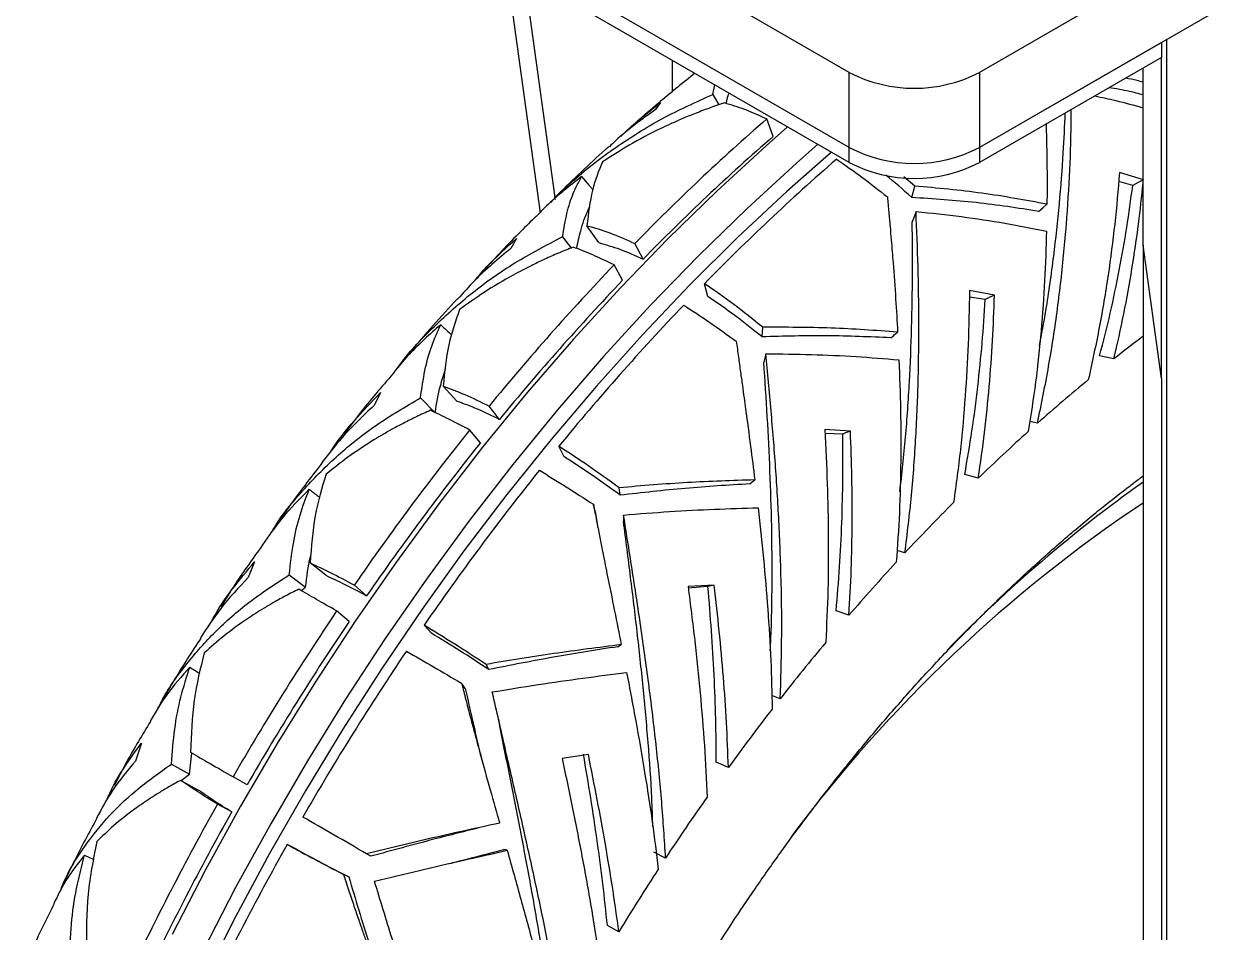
# Model space of a CAD drawing. Header units: millimetres. Extents: x 0 to 597, y 0 to 420.
# Drawn here: x 403.3 to 411.98, y 52.66 to 59.24 of the extents above; entities that cross this region are included whole.
import ezdxf

# ---------------------------------------------------------------- set-up
doc = ezdxf.new("R2010")
doc.units = ezdxf.units.MM

msp = doc.modelspace()

# ---------------------------------------------------------------- linework, layer by layer
at = {"color": 7, "linetype": 'Continuous', "lineweight": 25}
for p, q in [((416.4471, 62.4815), (410.2245, 58.8893)), ((416.4471, 61.9371), (410.2245, 58.3449)), ((409.2817, 58.8893), (405.5105, 61.0664)), ((409.2817, 58.3449), (405.5105, 60.522)), ((409.2817, 58.236), (405.5105, 60.4131)), ((406.9249, 59.5966), (407.1476, 57.982)), ((406.8304, 59.3918), (407.0401, 57.8714)), ((411.5445, 59.1069), (410.2245, 58.3449)), ((411.5445, 59.1069), (411.5445, 58.998)), ((411.5445, 58.998), (410.2245, 58.236)), ((411.5445, 56.6705), (411.5445, 58.998)), ((411.4111, 57.6371), (411.4111, 58.921)), ((408.1614, 58.8828), (408.1478, 58.8728)), ((409.2817, 58.3449), (409.2817, 58.8893)), ((410.2245, 58.8893), (410.2245, 58.3449)), ((408.2937, 58.73), (408.3071, 58.7987)), ((407.9143, 58.6717), (407.8781, 58.6204)), ((408.2937, 58.73), (408.3373, 58.6545)), ((408.7303, 58.4257), (408.6836, 58.5518)), ((409.2817, 58.236), (409.2817, 58.3449)), ((410.2245, 58.3449), (410.2245, 58.236)), ((409.7556, 58.0656), (409.6776, 58.1323)), ((411.4137, 58.1107), (411.2403, 58.1641)), ((409.7345, 57.9822), (409.7556, 58.0656)), ((411.3356, 58.0698), (411.234, 58.0978)), ((407.1489, 57.9725), (407.1496, 57.9676)), ((407.2042, 57.6983), (407.2688, 57.6129)), ((407.4664, 57.6549), (407.3806, 57.7777)), ((406.8705, 57.6853), (406.8289, 57.6129)), ((407.7872, 57.5358), (407.727, 57.6491)), ((411.5445, 56.6705), (411.4111, 57.6371)), ((411.4111, 57.6371), (411.4111, 49.8272)), ((407.6388, 57.3823), (407.5764, 57.4934)), ((408.257, 57.2646), (408.2323, 57.3574)), ((410.3338, 57.2749), (410.1529, 57.3071)), ((410.2671, 57.2429), (410.1517, 57.2598)), ((408.6496, 56.9718), (408.6559, 57.0414)), ((411.1996, 56.8121), (411.0955, 56.8332)), ((411.5445, 56.6705), (411.5445, 48.8606)), ((405.8831, 56.5674), (405.8384, 56.4746)), ((406.4383, 56.5067), (406.3386, 56.6139)), ((406.1739, 56.5295), (406.2803, 56.422)), ((406.7466, 56.3735), (406.6713, 56.4701)), ((410.6452, 56.3451), (410.5896, 56.3583)), ((406.6077, 56.2023), (406.5305, 56.2964)), ((409.29, 56.2885), (409.1037, 56.2997)), ((409.2344, 56.2669), (409.1051, 56.2706)), ((407.2164, 56.1023), (407.1766, 56.1784)), ((410.2166, 55.9472), (410.1182, 55.9733)), ((407.6215, 55.8236), (407.6139, 55.8776)), ((407.4404, 55.7028), (407.4566, 55.6039)), ((409.6853, 55.4058), (409.6275, 55.4236)), ((404.9713, 55.3399), (404.9258, 55.2276)), ((405.4871, 55.243), (405.3744, 55.333)), ((405.2228, 55.2465), (405.3416, 55.1558)), ((405.3086, 55.1322), (405.3416, 55.1558)), ((405.7837, 55.0943), (405.6946, 55.1725)), ((408.3026, 55.1707), (408.1132, 55.1614)), ((408.2574, 55.1609), (408.1147, 55.1494)), ((405.6572, 54.9088), (405.5663, 54.9844)), ((409.279, 54.9533), (409.186, 54.9853)), ((406.2535, 54.8231), (406.1999, 54.8808)), ((406.6703, 54.5599), (406.6498, 54.5968)), ((408.7811, 54.3482), (408.7197, 54.3724)), ((404.153, 54.0266), (404.1089, 53.8962)), ((404.4993, 53.8014), (404.5172, 53.9542)), ((407.3909, 53.9431), (407.2006, 53.9144)), ((408.4051, 53.85), (408.3172, 53.8883)), ((404.3694, 53.8741), (404.4993, 53.8014)), ((404.4391, 53.7541), (404.4993, 53.8014)), ((404.9173, 53.7232), (404.8158, 53.7817)), ((404.8057, 53.527), (404.7025, 53.5827)), ((405.2755, 53.2558), (405.2078, 53.291)), ((403.7397, 53.2146), (403.8069, 53.1818)), ((405.8144, 53.2054), (405.7823, 53.2239)), ((406.8021, 53.2485), (406.7786, 53.2554)), ((407.9503, 53.1928), (407.8651, 53.235)), ((407.6118, 52.6586), (407.5286, 52.7039))]:
    msp.add_line(p, q, dxfattribs=at)
at = {"color": 8, "linetype": 'Continuous', "lineweight": 25}
for p, q in [((411.5835, 48.2213), (411.5835, 59.1294)), ((408.0008, 58.7504), (408.0008, 58.9755))]:
    msp.add_line(p, q, dxfattribs=at)
at = {"color": 7, "linetype": 'Continuous', "lineweight": 25, "flags": 128}
for points in [[(408.8347, 58.4941), (408.6796, 58.3578), (408.322, 58.0295), (407.9695, 57.6858), (407.6227, 57.3275), (407.2824, 56.9551), (406.9492, 56.5696), (406.6238, 56.1716), (406.3068, 55.762), (405.9989, 55.3414), (405.7006, 54.9109), (405.4127, 54.4712), (405.1355, 54.0233), (404.8697, 53.5679), (404.6159, 53.106), (404.3744, 52.6386)], [(409.0531, 58.368), (408.8981, 58.2317), (408.5405, 57.9034), (408.188, 57.5597), (407.8412, 57.2013), (407.5009, 56.829), (407.1677, 56.4435), (406.8423, 56.0455), (406.5253, 55.6358), (406.2174, 55.2153), (405.9191, 54.7848), (405.6311, 54.3451), (405.354, 53.8971), (405.0882, 53.4418), (404.8344, 52.9799), (404.5929, 52.5124)], [(409.1528, 58.3104), (408.8285, 58.0247), (408.4749, 57.6943), (408.1266, 57.3487), (407.7843, 56.9887), (407.4486, 56.615), (407.1202, 56.2283), (406.7999, 55.8294), (406.4882, 55.4191), (406.1857, 54.9982), (405.8931, 54.5676), (405.611, 54.1281), (405.3399, 53.6807), (405.0804, 53.2262), (404.8329, 52.7656), (404.5981, 52.2997)], [(407.3414, 58.1336), (407.3962, 58.07), (407.4223, 58.0397)], [(411.4137, 58.1107), (411.3747, 58.0902), (411.3356, 58.0698)], [(409.7652, 57.8805), (409.7514, 57.843), (409.7376, 57.8055)], [(410.6531, 57.8819), (410.6837, 57.9078), (410.7143, 57.9337)], [(410.3338, 57.2749), (410.3005, 57.2589), (410.2671, 57.2429)], [(408.6757, 56.8488), (408.669, 56.8181), (408.6624, 56.7873)], [(408.56, 55.9058), (408.5784, 55.9202), (408.5967, 55.9345)], [(407.6454, 55.6801), (407.6454, 55.657), (407.6455, 55.6339)], [(408.3026, 55.1707), (408.28, 55.1658), (408.2574, 55.1609)], [(407.6031, 54.7251), (407.6159, 54.7326), (407.6286, 54.74)], [(406.4985, 54.4232), (406.4853, 54.4418), (406.4722, 54.4604)], [(404.559, 53.6883), (404.4973, 53.7221), (404.4357, 53.756)], [(405.6546, 53.0558), (405.6356, 53.065), (405.6166, 53.0742)]]:
    msp.add_lwpolyline(points, dxfattribs=at)
at = {"color": 7, "linetype": 'Continuous', "lineweight": 25}
for centre, radius, start, end in [((409.7531, 59.7991), 1.0247, 242.60994, 297.39006), ((419.3617, 46.2772), 16.2692, 131.0211, 135.6544), ((419.2528, 46.3297), 16.0324, 131.02048, 135.65562), ((409.7531, 59.2547), 1.0247, 242.60994, 297.39006), ((419.867, 45.9855), 16.2692, 131.0211, 135.6544), ((409.7531, 59.1459), 1.0247, 242.60994, 297.39006), ((420.7667, 44.9145), 18.2267, 136.3592, 140.65456), ((420.6447, 44.9794), 17.9717, 136.35963, 140.65417), ((421.272, 44.6228), 18.2267, 136.3592, 140.65456), ((418.9001, 47.1273), 12.3731, 127.24779, 128.48842), ((419.4597, 46.4459), 13.2548, 129.58305, 131.68239), ((421.8635, 44.0195), 19.6424, 141.31603, 145.40262), ((420.027, 45.8132), 14.1046, 132.05577, 134.07052), ((421.7252, 44.0981), 19.3662, 141.31645, 145.40258), ((422.3688, 43.7278), 19.6424, 141.31603, 145.40262), ((417.559, 47.3181), 10.5725, 125.55564, 135.67323), ((417.1483, 47.1655), 10.3391, 123.70379, 143.23118), ((420.7412, 45.0875), 15.1229, 135.05319, 136.97627), ((421.2652, 44.6016), 15.8375, 137.31995, 139.18479), ((422.465, 43.604), 20.3735, 146.04166, 150.02927), ((422.3135, 43.6916), 20.0814, 146.04148, 150.02977), ((421.8589, 44.0967), 16.6169, 140.1016, 141.90756), ((422.9703, 43.3123), 20.3735, 146.04166, 150.02927), ((422.2195, 43.815), 17.0745, 142.23015, 144.00487), ((422.6011, 43.5405), 17.5447, 144.87978, 146.622), ((422.4078, 43.6314), 20.3102, 150.66189, 154.65809), ((422.2575, 43.7181), 20.0195, 150.66149, 154.6582), ((422.9131, 43.3397), 20.3102, 150.66189, 154.65809), ((422.8016, 43.4092), 17.7843, 146.93624, 148.66185)]:
    msp.add_arc(centre, radius, start, end, dxfattribs=at)
for points, knots in [([(408.1488, 58.8715), (408.065, 58.8045), (407.928, 58.6951), (407.7942, 58.5755), (407.7422, 58.5291)], [0, 0, 0, 0, 0.612165, 1, 1, 1, 1]), ([(411.4111, 58.8178), (411.3968, 58.8222), (411.3561, 58.8345), (411.3125, 58.8426), (411.2842, 58.8478)], [0, 0, 0, 0, 0.351357, 1, 1, 1, 1]), ([(408.39, 58.6641), (408.3947, 58.6873), (408.4001, 58.7147), (408.409, 58.7358), (408.4104, 58.739)], [0, 0, 0, 0, 0.847003, 1, 1, 1, 1]), ([(411.4111, 58.726), (411.3782, 58.7351), (411.2988, 58.7569), (411.2141, 58.7706), (411.1644, 58.7786)], [0, 0, 0, 0, 0.413962, 1, 1, 1, 1]), ([(407.1181, 57.9468), (407.1731, 58.0018), (407.3181, 58.1471), (407.5873, 58.3503), (407.9216, 58.5622), (408.1684, 58.6735), (408.2937, 58.73)], [0, 0, 0, 0, 0.1664525, 0.4396099, 0.7153809, 1, 1, 1, 1]), ([(408.3772, 58.6683), (408.339, 58.6554), (408.2657, 58.6306), (408.1628, 58.5913), (408.0706, 58.5534), (407.989, 58.5173), (407.8596, 58.4565), (407.6917, 58.3688), (407.5564, 58.2819), (407.4926, 58.241)], [0, 0, 0, 0, 0.120104, 0.230139, 0.330171, 0.420244, 0.5004, 0.764726, 1, 1, 1, 1]), ([(407.6263, 58.4239), (407.6424, 58.4401), (407.7313, 58.5299), (407.8319, 58.6078), (407.9143, 58.6717)], [0, 0, 0, 0, 0.180342, 1, 1, 1, 1]), ([(408.6836, 58.5518), (408.6297, 58.576), (408.5219, 58.6243), (408.4254, 58.6536), (408.3772, 58.6683)], [0, 0, 0, 0, 0.500383, 1, 1, 1, 1]), ([(411.0607, 58.7188), (411.1118, 58.7082), (411.2314, 58.6836), (411.3457, 58.6512), (411.4111, 58.6327)], [0, 0, 0, 0, 0.4275755, 1, 1, 1, 1]), ([(407.8781, 58.6204), (407.7778, 58.5487), (407.6603, 58.4648), (407.5578, 58.3653), (407.5429, 58.3508)], [0, 0, 0, 0, 0.854639, 1, 1, 1, 1]), ([(410.6452, 56.3451), (410.6735, 56.4832), (410.7303, 56.7601), (410.7929, 57.1767), (410.8401, 57.5876), (410.871, 57.9882), (410.8878, 58.3353), (410.8898, 58.539), (410.8905, 58.6205)], [0, 0, 0, 0, 0.1767049, 0.3544432, 0.5312387, 0.705896, 0.8822297, 1, 1, 1, 1]), ([(410.6591, 56.9042), (410.6755, 56.9908), (410.7169, 57.2096), (410.7648, 57.5558), (410.8063, 57.9381), (410.8335, 58.2877), (410.8426, 58.4996), (410.8467, 58.5952)], [0, 0, 0, 0, 0.147083, 0.371572, 0.593069, 0.816406, 1, 1, 1, 1]), ([(410.7078, 58.515), (410.708, 58.5087), (410.709, 58.4777), (410.7119, 58.3631), (410.7154, 58.1776), (410.7146, 58.0118), (410.7143, 57.9337)], [0, 0, 0, 0, 0.03396, 0.167521, 0.607953, 1, 1, 1, 1]), ([(407.5416, 58.3523), (407.5322, 58.344), (407.4063, 58.2332), (407.2734, 58.1075), (407.152, 57.9863), (407.1431, 57.9775)], [0, 0, 0, 0, 0.069861, 0.93238, 1, 1, 1, 1]), ([(407.4926, 58.241), (407.4657, 58.1759), (407.4119, 58.0456), (407.391, 57.867), (407.3806, 57.7777)], [0, 0, 0, 0, 0.499575, 1, 1, 1, 1]), ([(409.1889, 58.2601), (409.2501, 58.2178), (409.3724, 58.1333), (409.4963, 58.0355), (409.5582, 57.9866)], [0, 0, 0, 0, 0.500352, 1, 1, 1, 1]), ([(407.3414, 58.1336), (407.2535, 58.0656), (407.1372, 57.9756), (407.0372, 57.8703), (407.0128, 57.8445)], [0, 0, 0, 0, 0.75542, 1, 1, 1, 1]), ([(407.2042, 57.6983), (407.2137, 57.7561), (407.2323, 57.8707), (407.2781, 58.0154), (407.3204, 58.0944), (407.3414, 58.1336)], [0, 0, 0, 0, 0.339377, 0.672328, 1, 1, 1, 1]), ([(409.7345, 57.9822), (409.6718, 58.0387), (409.609, 58.0953), (409.5456, 58.1438), (409.5454, 58.144)], [0, 0, 0, 0, 0.997205, 1, 1, 1, 1]), ([(411.2403, 58.1641), (411.2295, 58.0393), (411.2085, 57.7947), (411.1588, 57.4177), (411.0969, 57.0405), (411.0414, 56.7877), (411.0137, 56.6614)], [0, 0, 0, 0, 0.255317, 0.500298, 0.750158, 1, 1, 1, 1]), ([(410.7143, 57.9337), (410.5585, 57.9625), (410.2467, 58.0203), (409.9194, 58.0505), (409.7556, 58.0656)], [0, 0, 0, 0, 0.499574, 1, 1, 1, 1]), ([(411.0955, 56.8332), (411.1222, 56.937), (411.1756, 57.1444), (411.2399, 57.4563), (411.2946, 57.7662), (411.322, 57.9686), (411.3356, 58.0698)], [0, 0, 0, 0, 0.250006, 0.499999, 0.75018, 1, 1, 1, 1]), ([(411.1996, 56.8121), (411.2244, 56.921), (411.2739, 57.1388), (411.3319, 57.4663), (411.379, 57.7839), (411.4007, 57.9889), (411.4111, 58.0876)], [0, 0, 0, 0, 0.254514, 0.509005, 0.763778, 1, 1, 1, 1]), ([(409.5582, 57.9866), (409.5615, 57.9496), (409.5679, 57.8788), (409.5769, 57.7749), (409.5851, 57.6791), (409.5922, 57.5918), (409.6034, 57.4499), (409.6175, 57.2571), (409.6274, 57.0864), (409.632, 57.006)], [0, 0, 0, 0, 0.120104, 0.230139, 0.330171, 0.420244, 0.5004, 0.764717, 1, 1, 1, 1]), ([(410.6531, 57.8819), (410.5036, 57.9052), (410.2046, 57.9516), (409.8912, 57.972), (409.7345, 57.9822)], [0, 0, 0, 0, 0.500006, 1, 1, 1, 1]), ([(407.3056, 57.6127), (407.3149, 57.6565), (407.3359, 57.7557), (407.369, 57.854), (407.3964, 57.9041), (407.4016, 57.9136)], [0, 0, 0, 0, 0.390502, 0.884893, 1, 1, 1, 1]), ([(409.6853, 55.4058), (409.7021, 55.5452), (409.7358, 55.8246), (409.7661, 56.2478), (409.7834, 56.6676), (409.7876, 57.0803), (409.7817, 57.4883), (409.7707, 57.7484), (409.7652, 57.8805)], [0, 0, 0, 0, 0.16604, 0.333056, 0.499181, 0.663302, 0.828993, 1, 1, 1, 1]), ([(409.7652, 57.8805), (409.8751, 57.8692), (410.0929, 57.8466), (410.4093, 57.7979), (410.611, 57.7581), (410.711, 57.7384)], [0, 0, 0, 0, 0.339381, 0.672331, 1, 1, 1, 1]), ([(407.0113, 57.8459), (406.9744, 57.8098), (406.8443, 57.6826), (406.7186, 57.5471), (406.6286, 57.4501)], [0, 0, 0, 0, 0.284188, 1, 1, 1, 1]), ([(409.6484, 55.8494), (409.6629, 55.9808), (409.6925, 56.247), (409.7192, 56.6454), (409.7351, 57.0404), (409.7412, 57.4306), (409.7388, 57.6793), (409.7376, 57.8055)], [0, 0, 0, 0, 0.1958354, 0.396535, 0.5945585, 0.7942257, 1, 1, 1, 1]), ([(406.0026, 56.7388), (406.0121, 56.7522), (406.092, 56.8646), (406.2728, 57.0523), (406.547, 57.2977), (406.8556, 57.5167), (407.0868, 57.6371), (407.2042, 57.6983)], [0, 0, 0, 0, 0.032397, 0.273415, 0.511517, 0.751907, 1, 1, 1, 1]), ([(407.3806, 57.7777), (407.4344, 57.7624), (407.5422, 57.7318), (407.6652, 57.6768), (407.727, 57.6491)], [0, 0, 0, 0, 0.49825, 1, 1, 1, 1]), ([(410.711, 57.7384), (410.7071, 57.6192), (410.6994, 57.3814), (410.6727, 57.0142), (410.6351, 56.6478), (410.5974, 56.4048), (410.579, 56.2858)], [0, 0, 0, 0, 0.250635, 0.50017, 0.755307, 1, 1, 1, 1]), ([(406.8289, 57.6129), (406.7385, 57.5381), (406.6005, 57.4239), (406.4836, 57.2912), (406.4432, 57.2454)], [0, 0, 0, 0, 0.654723, 1, 1, 1, 1]), ([(407.2814, 57.6224), (407.2451, 57.608), (407.1756, 57.5802), (407.0785, 57.5372), (406.9919, 57.4961), (406.9154, 57.4575), (406.7948, 57.3929), (406.6391, 57.3008), (406.5156, 57.2116), (406.4574, 57.1695)], [0, 0, 0, 0, 0.120103, 0.230137, 0.330168, 0.420242, 0.500396, 0.764726, 1, 1, 1, 1]), ([(406.5682, 57.3819), (406.5968, 57.4154), (406.6891, 57.5237), (406.7964, 57.6193), (406.8705, 57.6853)], [0, 0, 0, 0, 0.3092325, 1, 1, 1, 1]), ([(407.5764, 57.4934), (407.5238, 57.519), (407.4187, 57.5702), (407.3271, 57.605), (407.2814, 57.6224)], [0, 0, 0, 0, 0.5003856, 1, 1, 1, 1]), ([(407.4664, 57.6549), (407.5162, 57.6407), (407.6161, 57.6124), (407.7301, 57.5614), (407.7872, 57.5358)], [0, 0, 0, 0, 0.498684, 1, 1, 1, 1]), ([(408.6559, 57.0414), (408.5851, 57.0981), (408.4429, 57.2119), (408.3027, 57.3088), (408.2323, 57.3574)], [0, 0, 0, 0, 0.49825, 1, 1, 1, 1]), ([(408.6496, 56.9718), (408.5839, 57.0244), (408.4522, 57.1298), (408.3222, 57.2196), (408.257, 57.2646)], [0, 0, 0, 0, 0.49867, 1, 1, 1, 1]), ([(410.1529, 57.3071), (410.1504, 57.1782), (410.1454, 56.9256), (410.1229, 56.5395), (410.0898, 56.155), (410.0551, 55.899), (410.0378, 55.771)], [0, 0, 0, 0, 0.255317, 0.500296, 0.750158, 1, 1, 1, 1]), ([(410.2166, 55.9472), (410.2325, 56.0576), (410.2643, 56.2786), (410.2972, 56.6126), (410.3216, 56.946), (410.3297, 57.1653), (410.3338, 57.2749)], [0, 0, 0, 0, 0.2499135, 0.4998168, 0.74999, 1, 1, 1, 1]), ([(406.4413, 57.2471), (406.3225, 57.1177), (406.1978, 56.9818), (406.0797, 56.8366), (406.074, 56.8296)], [0, 0, 0, 0, 0.95174, 1, 1, 1, 1]), ([(408.0817, 57.2017), (408.1442, 57.1608), (408.2691, 57.0792), (408.3979, 56.9868), (408.4623, 56.9407)], [0, 0, 0, 0, 0.500355, 1, 1, 1, 1]), ([(410.1182, 55.9733), (410.1365, 56.079), (410.1733, 56.2905), (410.214, 56.6099), (410.2463, 56.9286), (410.2602, 57.1382), (410.2671, 57.2429)], [0, 0, 0, 0, 0.250003, 0.499996, 0.750183, 1, 1, 1, 1]), ([(406.4574, 57.1695), (406.4281, 57.0878), (406.3695, 56.9241), (406.3489, 56.7173), (406.3386, 56.6139)], [0, 0, 0, 0, 0.499575, 1, 1, 1, 1]), ([(406.3204, 57.0601), (406.2422, 56.9907), (406.1111, 56.8745), (406.0024, 56.7409), (405.9585, 56.687)], [0, 0, 0, 0, 0.596439, 1, 1, 1, 1]), ([(406.1739, 56.5295), (406.1835, 56.5972), (406.2025, 56.7314), (406.2516, 56.908), (406.2976, 57.0097), (406.3204, 57.0601)], [0, 0, 0, 0, 0.339378, 0.672334, 1, 1, 1, 1]), ([(406.3204, 57.0601), (406.3406, 57.0409), (406.3672, 57.0154), (406.3939, 56.9899), (406.4005, 56.9837)], [0, 0, 0, 0, 0.7543768, 1, 1, 1, 1]), ([(409.632, 57.006), (409.472, 57.0177), (409.1518, 57.0411), (408.8213, 57.0413), (408.6559, 57.0414)], [0, 0, 0, 0, 0.499575, 1, 1, 1, 1]), ([(409.5833, 56.965), (409.5914, 56.9718), (409.6077, 56.9855), (409.6239, 56.9992), (409.632, 57.006)], [0, 0, 0, 0, 0.499996, 1, 1, 1, 1]), ([(408.4623, 56.9407), (408.4676, 56.9022), (408.4778, 56.8285), (408.4926, 56.7208), (408.5063, 56.6219), (408.5187, 56.532), (408.5385, 56.3862), (408.565, 56.1891), (408.5866, 56.016), (408.5967, 55.9345)], [0, 0, 0, 0, 0.120103, 0.230137, 0.330168, 0.420242, 0.500396, 0.764717, 1, 1, 1, 1]), ([(409.5833, 56.965), (409.4301, 56.9716), (409.1236, 56.9848), (408.8076, 56.9762), (408.6496, 56.9718)], [0, 0, 0, 0, 0.5000109, 1, 1, 1, 1]), ([(408.7811, 54.3482), (408.7855, 54.4864), (408.7944, 54.7634), (408.7898, 55.1863), (408.7744, 55.6084), (408.7487, 56.0266), (408.7154, 56.4431), (408.6891, 56.7122), (408.6757, 56.8488)], [0, 0, 0, 0, 0.166041, 0.333057, 0.499184, 0.663302, 0.828996, 1, 1, 1, 1]), ([(408.6757, 56.8488), (408.787, 56.8479), (409.0075, 56.846), (409.3308, 56.8305), (409.5386, 56.8139), (409.6416, 56.8057)], [0, 0, 0, 0, 0.339377, 0.672328, 1, 1, 1, 1]), ([(408.7083, 54.6953), (408.7101, 54.725), (408.7196, 54.8889), (408.7232, 55.1914), (408.721, 55.597), (408.7079, 55.9987), (408.688, 56.3983), (408.671, 56.6563), (408.6624, 56.7873)], [0, 0, 0, 0, 0.042496, 0.234701, 0.425698, 0.614156, 0.804174, 1, 1, 1, 1]), ([(409.6416, 56.8057), (409.646, 56.684), (409.6548, 56.4411), (409.6558, 56.0693), (409.6474, 55.7002), (409.6305, 55.457), (409.6222, 55.3379)], [0, 0, 0, 0, 0.250632, 0.500165, 0.755313, 1, 1, 1, 1]), ([(405.9592, 56.6864), (405.8761, 56.5898), (405.7593, 56.4539), (405.6503, 56.308), (405.6188, 56.2659)], [0, 0, 0, 0, 0.710898, 1, 1, 1, 1]), ([(406.2803, 56.422), (406.2914, 56.4889), (406.3099, 56.6002), (406.342, 56.6963), (406.3549, 56.7346)], [0, 0, 0, 0, 0.601239, 1, 1, 1, 1]), ([(405.5223, 56.1367), (405.524, 56.1395), (405.5736, 56.2202), (405.691, 56.3665), (405.8191, 56.5005), (405.8831, 56.5674)], [0, 0, 0, 0, 0.017243, 0.508766, 1, 1, 1, 1]), ([(406.3386, 56.6139), (406.3893, 56.5952), (406.4911, 56.5579), (406.6111, 56.4994), (406.6713, 56.4701)], [0, 0, 0, 0, 0.498246, 1, 1, 1, 1]), ([(405.0869, 55.5435), (405.0993, 55.5644), (405.1695, 55.682), (405.3309, 55.8748), (405.573, 56.1187), (405.8514, 56.3402), (406.0653, 56.4658), (406.1739, 56.5295)], [0, 0, 0, 0, 0.050895, 0.287298, 0.520854, 0.756647, 1, 1, 1, 1]), ([(406.4383, 56.5067), (406.4853, 56.4894), (406.5797, 56.4548), (406.6908, 56.4007), (406.7466, 56.3735)], [0, 0, 0, 0, 0.498685, 1, 1, 1, 1]), ([(405.8384, 56.4746), (405.7584, 56.3993), (405.6164, 56.2657), (405.5009, 56.1132), (405.4506, 56.0468)], [0, 0, 0, 0, 0.56387, 1, 1, 1, 1]), ([(406.246, 56.4393), (406.212, 56.4239), (406.1468, 56.3942), (406.0563, 56.3489), (405.976, 56.3061), (405.9053, 56.2661), (405.7944, 56.1997), (405.6523, 56.1061), (405.5415, 56.017), (405.4893, 55.9751)], [0, 0, 0, 0, 0.120103, 0.230137, 0.33017, 0.42024, 0.500398, 0.764732, 1, 1, 1, 1]), ([(406.5305, 56.2964), (406.4791, 56.3237), (406.3764, 56.378), (406.2894, 56.4189), (406.246, 56.4393)], [0, 0, 0, 0, 0.500385, 1, 1, 1, 1]), ([(409.1037, 56.2997), (409.1104, 56.1686), (409.1233, 55.9118), (409.1308, 55.5228), (409.1291, 55.1374), (409.1168, 54.8826), (409.1107, 54.7553)], [0, 0, 0, 0, 0.255318, 0.500302, 0.750163, 1, 1, 1, 1]), ([(409.186, 54.9853), (409.1953, 55.0911), (409.2138, 55.3029), (409.2286, 55.6245), (409.2363, 55.9468), (409.235, 56.1603), (409.2344, 56.2669)], [0, 0, 0, 0, 0.250001, 0.500006, 0.750176, 1, 1, 1, 1]), ([(409.29, 56.2885), (409.2807, 56.2849), (409.2622, 56.2777), (409.2436, 56.2705), (409.2344, 56.2669)], [0, 0, 0, 0, 0.499993, 1, 1, 1, 1]), ([(409.279, 54.9533), (409.2853, 55.0635), (409.2978, 55.2838), (409.3034, 55.6188), (409.3017, 55.9547), (409.2939, 56.1773), (409.29, 56.2885)], [0, 0, 0, 0, 0.249919, 0.499816, 0.749984, 1, 1, 1, 1]), ([(407.6139, 55.8776), (407.5401, 55.9309), (407.3919, 56.0379), (407.2485, 56.1315), (407.1766, 56.1784)], [0, 0, 0, 0, 0.498246, 1, 1, 1, 1]), ([(407.6215, 55.8236), (407.553, 55.8731), (407.4157, 55.9722), (407.2829, 56.0588), (407.2164, 56.1023)], [0, 0, 0, 0, 0.498671, 1, 1, 1, 1]), ([(405.452, 56.0457), (405.375, 55.9471), (405.263, 55.8039), (405.1598, 55.652), (405.1276, 55.6046)], [0, 0, 0, 0, 0.688271, 1, 1, 1, 1]), ([(405.4893, 55.9751), (405.4595, 55.8775), (405.3999, 55.6822), (405.3829, 55.4495), (405.3744, 55.333)], [0, 0, 0, 0, 0.499576, 1, 1, 1, 1]), ([(407.0358, 56.0047), (407.0995, 55.9655), (407.2269, 55.8871), (407.3603, 55.8007), (407.4269, 55.7576)], [0, 0, 0, 0, 0.5003542, 1, 1, 1, 1]), ([(411.296, 55.8762), (411.3099, 55.8872), (411.3482, 55.9177), (411.3867, 55.9458), (411.4111, 55.9638)], [0, 0, 0, 0, 0.3634936, 1, 1, 1, 1]), ([(408.5967, 55.9345), (408.4344, 55.9296), (408.1094, 55.9196), (407.7792, 55.8916), (407.6139, 55.8776)], [0, 0, 0, 0, 0.499575, 1, 1, 1, 1]), ([(408.56, 55.9058), (408.4048, 55.8964), (408.0944, 55.8776), (407.7791, 55.8416), (407.6215, 55.8236)], [0, 0, 0, 0, 0.500011, 1, 1, 1, 1]), ([(407.9691, 51.9708), (408.0406, 52.0924), (408.1413, 52.2638), (408.2971, 52.5135), (408.4339, 52.726), (408.6017, 52.9756), (408.7829, 53.2334), (408.9776, 53.4981), (409.1836, 53.7649), (409.3993, 54.0308), (409.6233, 54.2934), (409.8545, 54.5507), (410.0918, 54.8013), (410.3343, 55.0437), (410.5811, 55.2769), (410.8312, 55.4994), (411.0698, 55.7005), (411.2252, 55.8212), (411.296, 55.8762)], [0, 0, 0, 0, 0.07793, 0.109908, 0.162924, 0.217995, 0.27706, 0.338663, 0.402203, 0.467201, 0.533312, 0.600278, 0.6679, 0.736024, 0.804526, 0.873305, 0.942278, 1, 1, 1, 1]), ([(405.3678, 55.8666), (405.2994, 55.7982), (405.1733, 55.672), (405.0736, 55.5293), (405.028, 55.4639)], [0, 0, 0, 0, 0.541865, 1, 1, 1, 1]), ([(405.2228, 55.2465), (405.2314, 55.3233), (405.2484, 55.4756), (405.2971, 55.6823), (405.3443, 55.8055), (405.3678, 55.8666)], [0, 0, 0, 0, 0.33938, 0.672333, 1, 1, 1, 1]), ([(405.3678, 55.8666), (405.3896, 55.8496), (405.4155, 55.8295), (405.4413, 55.8094), (405.4453, 55.8063)], [0, 0, 0, 0, 0.846411, 1, 1, 1, 1]), ([(407.4269, 55.7576), (407.4345, 55.7181), (407.449, 55.6425), (407.4705, 55.5325), (407.4904, 55.4318), (407.5086, 55.3405), (407.5381, 55.193), (407.5781, 54.9944), (407.6125, 54.8215), (407.6286, 54.74)], [0, 0, 0, 0, 0.120104, 0.230137, 0.33017, 0.42024, 0.500398, 0.764723, 1, 1, 1, 1]), ([(407.4404, 55.7028), (407.4381, 55.712), (407.4336, 55.7302), (407.4292, 55.7485), (407.4269, 55.7576)], [0, 0, 0, 0, 0.500016, 1, 1, 1, 1]), ([(407.6454, 55.6801), (407.7568, 55.689), (407.9777, 55.7066), (408.3042, 55.7231), (408.5157, 55.7292), (408.6207, 55.7322)], [0, 0, 0, 0, 0.339378, 0.672334, 1, 1, 1, 1]), ([(408.6207, 55.7322), (408.6341, 55.6098), (408.6609, 55.3656), (408.692, 54.9951), (408.7148, 54.6293), (408.72, 54.3901), (408.7225, 54.273)], [0, 0, 0, 0, 0.250638, 0.500163, 0.755314, 1, 1, 1, 1]), ([(407.9503, 53.1928), (407.9418, 53.3274), (407.9246, 53.5974), (407.883, 54.0129), (407.8327, 54.4306), (407.7746, 54.8477), (407.7112, 55.2666), (407.6675, 55.5408), (407.6454, 55.6801)], [0, 0, 0, 0, 0.166038, 0.333059, 0.499181, 0.663302, 0.828994, 1, 1, 1, 1]), ([(407.8582, 53.4183), (407.856, 53.4879), (407.8494, 53.6887), (407.8249, 54.0285), (407.7889, 54.4313), (407.745, 54.8332), (407.6962, 55.2363), (407.6626, 55.5), (407.6455, 55.6339)], [0, 0, 0, 0, 0.096205, 0.277623, 0.457911, 0.635796, 0.815155, 1, 1, 1, 1]), ([(405.0297, 55.4627), (404.9624, 55.3693), (404.8578, 55.2242), (404.7622, 55.0713), (404.7281, 55.0168)], [0, 0, 0, 0, 0.643226, 1, 1, 1, 1]), ([(405.3416, 55.1558), (405.3505, 55.2322), (405.36, 55.3145), (405.3795, 55.3882), (405.3809, 55.3935)], [0, 0, 0, 0, 0.929299, 1, 1, 1, 1]), ([(404.6576, 54.9021), (404.6625, 54.9119), (404.705, 54.9965), (404.8066, 55.1447), (404.9164, 55.2748), (404.9713, 55.3399)], [0, 0, 0, 0, 0.0616928, 0.5309858, 1, 1, 1, 1]), ([(405.3744, 55.333), (405.4224, 55.3107), (405.5186, 55.266), (405.6358, 55.2038), (405.6946, 55.1725)], [0, 0, 0, 0, 0.498247, 1, 1, 1, 1]), ([(404.2694, 54.2721), (404.2811, 54.2961), (404.3375, 54.4122), (404.4747, 54.6014), (404.6827, 54.8376), (404.9289, 55.0553), (405.1238, 55.1821), (405.2228, 55.2465)], [0, 0, 0, 0, 0.061003, 0.294891, 0.525958, 0.75924, 1, 1, 1, 1]), ([(404.9258, 55.2276), (404.8565, 55.154), (404.7264, 55.016), (404.6261, 54.8608), (404.5793, 54.7883)], [0, 0, 0, 0, 0.532892, 1, 1, 1, 1]), ([(405.4871, 55.243), (405.5315, 55.2223), (405.6207, 55.1809), (405.7293, 55.1232), (405.7837, 55.0943)], [0, 0, 0, 0, 0.498685, 1, 1, 1, 1]), ([(405.2913, 55.1421), (405.2598, 55.1262), (405.1994, 55.0956), (405.1162, 55.0495), (405.0427, 55.0063), (404.9784, 54.9662), (404.8779, 54.9001), (404.7504, 54.8079), (404.6531, 54.7215), (404.6072, 54.6808)], [0, 0, 0, 0, 0.120103, 0.230137, 0.330177, 0.420248, 0.500397, 0.764731, 1, 1, 1, 1]), ([(405.5663, 54.9844), (405.516, 55.0133), (405.4155, 55.0711), (405.3326, 55.1185), (405.2913, 55.1421)], [0, 0, 0, 0, 0.500388, 1, 1, 1, 1]), ([(408.1132, 55.1614), (408.1298, 55.0302), (408.1624, 54.7732), (408.202, 54.3875), (408.2336, 54.0075), (408.2449, 53.7584), (408.2506, 53.6338)], [0, 0, 0, 0, 0.255318, 0.500297, 0.750155, 1, 1, 1, 1]), ([(408.3172, 53.8883), (408.3168, 53.9925), (408.316, 54.2009), (408.3031, 54.5194), (408.2841, 54.84), (408.2663, 55.054), (408.2574, 55.1609)], [0, 0, 0, 0, 0.249999, 0.499999, 0.750181, 1, 1, 1, 1]), ([(408.4051, 53.85), (408.4012, 53.9579), (408.3934, 54.1738), (408.37, 54.5042), (408.3403, 54.8371), (408.3152, 55.0595), (408.3026, 55.1707)], [0, 0, 0, 0, 0.249915, 0.499819, 0.749981, 1, 1, 1, 1]), ([(406.6498, 54.5968), (406.5731, 54.6464), (406.4193, 54.746), (406.2732, 54.8358), (406.1999, 54.8808)], [0, 0, 0, 0, 0.498247, 1, 1, 1, 1]), ([(404.5818, 54.7867), (404.5178, 54.6891), (404.4189, 54.5385), (404.33, 54.3813), (404.2986, 54.3259)], [0, 0, 0, 0, 0.647481, 1, 1, 1, 1]), ([(406.6703, 54.5599), (406.5992, 54.606), (406.4568, 54.6982), (406.3214, 54.7814), (406.2535, 54.8231)], [0, 0, 0, 0, 0.498671, 1, 1, 1, 1]), ([(404.6072, 54.6808), (404.5788, 54.5686), (404.5219, 54.3439), (404.512, 54.0881), (404.507, 53.9601)], [0, 0, 0, 0, 0.499575, 1, 1, 1, 1]), ([(406.0716, 54.6927), (406.1364, 54.6552), (406.2659, 54.5802), (406.4035, 54.5003), (406.4722, 54.4604)], [0, 0, 0, 0, 0.500357, 1, 1, 1, 1]), ([(407.6286, 54.74), (407.4658, 54.7193), (407.1398, 54.6777), (406.8132, 54.6238), (406.6498, 54.5968)], [0, 0, 0, 0, 0.499576, 1, 1, 1, 1]), ([(407.6031, 54.7251), (407.4477, 54.7005), (407.137, 54.6513), (406.8259, 54.5904), (406.6703, 54.5599)], [0, 0, 0, 0, 0.50001, 1, 1, 1, 1]), ([(404.5019, 54.5764), (404.4437, 54.511), (404.3336, 54.3872), (404.2522, 54.2494), (404.2139, 54.1844)], [0, 0, 0, 0, 0.528745, 1, 1, 1, 1]), ([(404.3694, 53.8741), (404.3758, 53.9592), (404.3886, 54.1277), (404.4332, 54.362), (404.4791, 54.5053), (404.5019, 54.5764)], [0, 0, 0, 0, 0.3393798, 0.6723293, 1, 1, 1, 1]), ([(404.5019, 54.5764), (404.5254, 54.5618), (404.5498, 54.5465), (404.5742, 54.5313), (404.5752, 54.5307)], [0, 0, 0, 0, 0.96106, 1, 1, 1, 1]), ([(406.6942, 54.397), (406.8047, 54.4151), (407.0236, 54.4508), (407.3497, 54.4973), (407.5625, 54.525), (407.668, 54.5387)], [0, 0, 0, 0, 0.33938, 0.672333, 1, 1, 1, 1]), ([(407.668, 54.5387), (407.6911, 54.4175), (407.7372, 54.1757), (407.7999, 53.8124), (407.8554, 53.4561), (407.8835, 53.225), (407.8973, 53.1118)], [0, 0, 0, 0, 0.2506343, 0.5001741, 0.7553088, 1, 1, 1, 1]), ([(406.4722, 54.4604), (406.4823, 54.4204), (406.5016, 54.3438), (406.5304, 54.2331), (406.5571, 54.132), (406.5817, 54.0407), (406.6216, 53.8935), (406.6762, 53.6962), (406.724, 53.526), (406.7466, 53.4458)], [0, 0, 0, 0, 0.120103, 0.230137, 0.330177, 0.420248, 0.500398, 0.764722, 1, 1, 1, 1]), ([(406.4985, 54.4232), (406.5343, 54.2622), (406.5721, 54.0925), (406.6146, 53.9196), (406.6168, 53.9107)], [0, 0, 0, 0, 0.948392, 1, 1, 1, 1]), ([(407.2091, 51.9622), (407.1872, 52.0909), (407.1433, 52.349), (407.0634, 52.7504), (406.9766, 53.1569), (406.8843, 53.5667), (406.7887, 53.9817), (406.726, 54.2571), (406.6942, 54.397)], [0, 0, 0, 0, 0.166042, 0.333058, 0.499182, 0.663302, 0.828995, 1, 1, 1, 1]), ([(404.2162, 54.183), (404.1582, 54.087), (404.0663, 53.9348), (403.9847, 53.7772), (403.9545, 53.719)], [0, 0, 0, 0, 0.630596, 1, 1, 1, 1]), ([(406.7377, 54.2051), (406.7394, 54.1977), (406.7427, 54.1829), (406.7456, 54.1686), (406.747, 54.1614)], [0, 0, 0, 0, 0.500075, 1, 1, 1, 1]), ([(407.1249, 52.0345), (407.1091, 52.1521), (407.0764, 52.3957), (407.0129, 52.7773), (406.9415, 53.1708), (406.8649, 53.5667), (406.7988, 53.8979), (406.7603, 54.0949), (406.7473, 54.1611)], [0, 0, 0, 0, 0.1730871, 0.3583856, 0.5425258, 0.7242124, 0.9074097, 1, 1, 1, 1]), ([(403.8987, 53.6072), (403.9033, 53.619), (403.9351, 53.7005), (404.0166, 53.8421), (404.1075, 53.9651), (404.153, 54.0266)], [0, 0, 0, 0, 0.0783032, 0.5393005, 1, 1, 1, 1]), ([(404.1089, 53.8962), (404.0505, 53.8264), (403.941, 53.6956), (403.8629, 53.5506), (403.8265, 53.4829)], [0, 0, 0, 0, 0.5329531, 1, 1, 1, 1]), ([(404.507, 53.9601), (404.5524, 53.9338), (404.6436, 53.8811), (404.7583, 53.8149), (404.8158, 53.7817)], [0, 0, 0, 0, 0.498248, 1, 1, 1, 1]), ([(407.2006, 53.9144), (407.2278, 53.7851), (407.2811, 53.5318), (407.3543, 53.1557), (407.4206, 52.7874), (407.4563, 52.5481), (407.4741, 52.4285)], [0, 0, 0, 0, 0.255314, 0.500297, 0.750159, 1, 1, 1, 1]), ([(407.5286, 52.7039), (407.5181, 52.8046), (407.4973, 53.0059), (407.4554, 53.316), (407.4083, 53.6297), (407.373, 53.8408), (407.3553, 53.9463)], [0, 0, 0, 0, 0.250005, 0.499996, 0.750175, 1, 1, 1, 1]), ([(407.6118, 52.6586), (407.5975, 52.7624), (407.5687, 52.9701), (407.515, 53.2905), (407.456, 53.6151), (407.4126, 53.8338), (407.3909, 53.9431)], [0, 0, 0, 0, 0.2499175, 0.4998183, 0.749981, 1, 1, 1, 1]), ([(403.5632, 52.9509), (403.5715, 52.9731), (403.6115, 53.0803), (403.7209, 53.257), (403.8935, 53.4793), (404.1061, 53.687), (404.2807, 53.8111), (404.3694, 53.8741)], [0, 0, 0, 0, 0.061094, 0.294965, 0.526006, 0.759264, 1, 1, 1, 1]), ([(404.4357, 53.756), (404.4069, 53.7401), (404.3518, 53.7096), (404.2765, 53.6643), (404.2102, 53.6221), (404.1527, 53.5833), (404.0632, 53.5195), (403.9509, 53.4315), (403.8676, 53.3503), (403.8284, 53.3121)], [0, 0, 0, 0, 0.120104, 0.230139, 0.330175, 0.420241, 0.500405, 0.764726, 1, 1, 1, 1]), ([(404.7025, 53.5827), (404.6532, 53.6134), (404.5545, 53.6748), (404.4753, 53.7289), (404.4357, 53.756)], [0, 0, 0, 0, 0.500387, 1, 1, 1, 1]), ([(404.8057, 53.527), (404.76, 53.5555), (404.6688, 53.6126), (404.5956, 53.663), (404.559, 53.6883)], [0, 0, 0, 0, 0.499992, 1, 1, 1, 1]), ([(403.8291, 53.4815), (403.773, 53.3788), (403.6877, 53.2228), (403.6134, 53.0626), (403.588, 53.0079)], [0, 0, 0, 0, 0.658097, 1, 1, 1, 1]), ([(405.7823, 53.2239), (405.7032, 53.2695), (405.5444, 53.3611), (405.3957, 53.4469), (405.3211, 53.49)], [0, 0, 0, 0, 0.498248, 1, 1, 1, 1]), ([(406.7466, 53.4458), (406.5851, 53.4104), (406.2619, 53.3395), (405.9423, 53.2624), (405.7823, 53.2239)], [0, 0, 0, 0, 0.499575, 1, 1, 1, 1]), ([(406.6152, 53.4163), (406.5003, 53.3874), (406.2318, 53.3198), (405.9663, 53.247), (405.8144, 53.2054)], [0, 0, 0, 0, 0.427874, 1, 1, 1, 1]), ([(403.8284, 53.3121), (403.8032, 53.1866), (403.7527, 52.9355), (403.753, 52.6598), (403.7531, 52.5218)], [0, 0, 0, 0, 0.4995757, 1, 1, 1, 1]), ([(405.2078, 53.291), (405.2736, 53.2552), (405.405, 53.1838), (405.5461, 53.1108), (405.6166, 53.0742)], [0, 0, 0, 0, 0.500356, 1, 1, 1, 1]), ([(403.7397, 53.2146), (403.6918, 53.154), (403.6033, 53.0421), (403.5441, 52.9193), (403.517, 52.863)], [0, 0, 0, 0, 0.5418698, 1, 1, 1, 1]), ([(403.6303, 52.4392), (403.6334, 52.5314), (403.6397, 52.7139), (403.6767, 52.9728), (403.7188, 53.1345), (403.7397, 53.2146)], [0, 0, 0, 0, 0.3393795, 0.6723324, 1, 1, 1, 1]), ([(405.2755, 53.2558), (405.3364, 53.2228), (405.4582, 53.1568), (405.5891, 53.0895), (405.6546, 53.0558)], [0, 0, 0, 0, 0.499992, 1, 1, 1, 1]), ([(405.8408, 53.0247), (405.9491, 53.0509), (406.1637, 53.1029), (406.4858, 53.177), (406.6973, 53.2248), (406.8021, 53.2485)], [0, 0, 0, 0, 0.3393798, 0.6723293, 1, 1, 1, 1]), ([(406.3853, 53.1531), (406.4165, 53.1614), (406.5479, 53.196), (406.6788, 53.2297), (406.7786, 53.2554)], [0, 0, 0, 0, 0.237393, 1, 1, 1, 1]), ([(406.8021, 53.2485), (406.8353, 53.1304), (406.9016, 52.8946), (406.997, 52.5444), (407.086, 52.2032), (407.1374, 51.9842), (407.1626, 51.8769)], [0, 0, 0, 0, 0.250641, 0.500171, 0.755311, 1, 1, 1, 1]), ([(405.6166, 53.0742), (405.6294, 53.0343), (405.654, 52.9579), (405.6906, 52.8479), (405.7247, 52.7478), (405.7559, 52.6577), (405.8069, 52.5129), (405.8768, 52.3197), (405.9386, 52.1548), (405.9677, 52.0771)], [0, 0, 0, 0, 0.120104, 0.230139, 0.330176, 0.420242, 0.500405, 0.764717, 1, 1, 1, 1]), ([(405.6546, 53.0558), (405.7023, 52.8949), (405.7951, 52.5824), (405.9007, 52.2717), (405.9519, 52.1211)], [0, 0, 0, 0, 0.515121, 1, 1, 1, 1]), ([(406.5717, 50.6803), (406.5365, 50.8009), (406.4657, 51.0428), (406.3469, 51.4234), (406.2227, 51.8123), (406.0951, 52.2084), (405.9658, 52.6134), (405.8829, 52.8861), (405.8408, 53.0247)], [0, 0, 0, 0, 0.166042, 0.333057, 0.499185, 0.663303, 0.828995, 1, 1, 1, 1]), ([(403.519, 52.862), (403.467, 52.7582), (403.389, 52.6022), (403.3223, 52.443), (403.3, 52.3897)], [0, 0, 0, 0, 0.665653, 1, 1, 1, 1])]:
    msp.add_open_spline(points, degree=3, knots=knots, dxfattribs=at)

doc.saveas('drawing.dxf')
